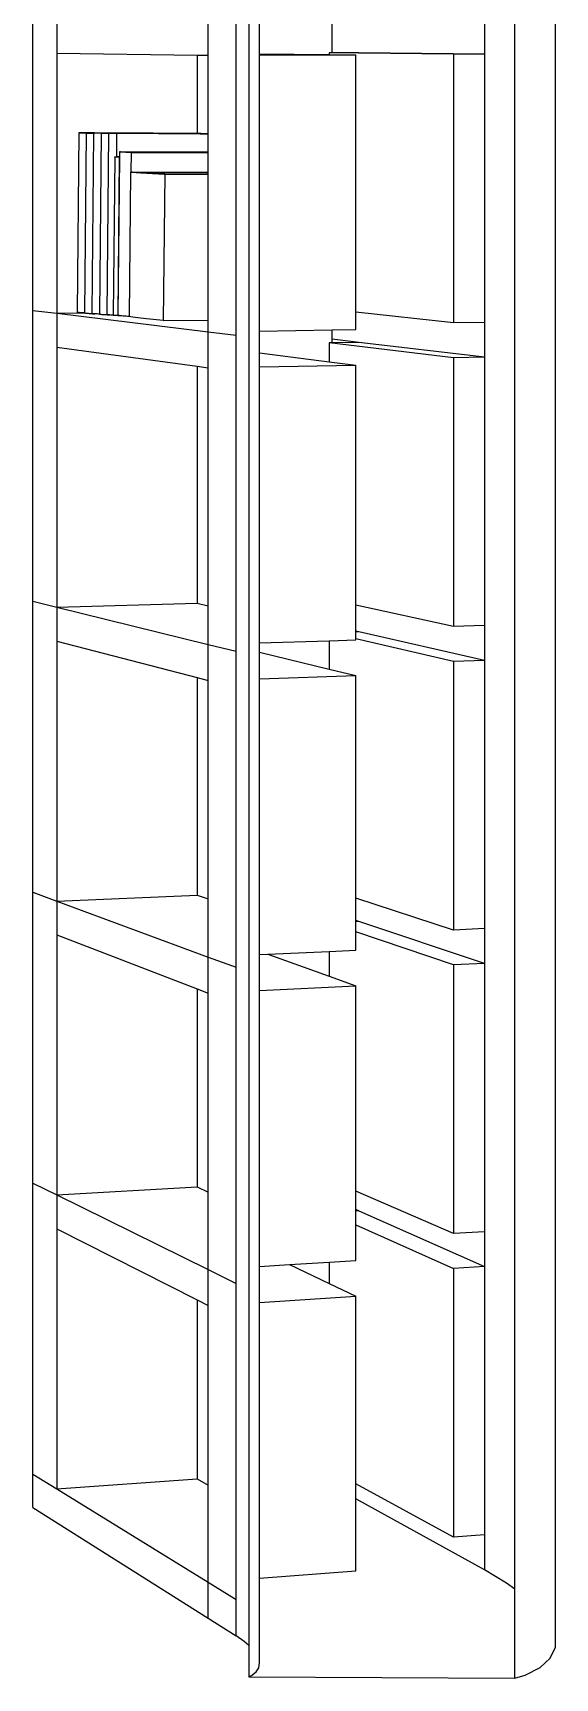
# Model space of a CAD drawing. Extents: x -7815 to 13236, y -6690 to 6575.
# Drawn here: x 7553 to 9664, y -6690 to -38 of the extents above; entities that cross this region are included whole.
import ezdxf

# ---------------------------------------------------------------- set-up
doc = ezdxf.new("R2010")
doc.units = 0
doc.layers.get('0').update_dxf_attribs({"linetype": 'CONTINUOUS'})
doc.layers.add('SECTIONCUTEDGES', color=7, linetype='CONTINUOUS')

msp = doc.modelspace()

# ---------------------------------------------------------------- linework, layer by layer
for p, q in [((9664, 6454.5), (9664, -6567.6)), ((7553, -1160.2), (7553, 16.1)), ((7650.3, 16.2), (7650.3, -120.7)), ((8261.8, -128.4), (8261.8, 17.3)), ((8374.2, -1260.5), (8374.2, 17.5)), ((8469.3, -122.8), (8469.3, 16.5)), ((8762.9, -117.7), (8762.9, 15.8)), ((9378.5, 16.7), (9378.5, -124.5)), ((7650.3, -120.7), (7650.3, -1172.1)), ((7650.3, -120.7), (8216.4, -127.8)), ((8216.4, -127.8), (8261.8, -128.4)), ((8216.4, -127.8), (8216.4, -445.2)), ((8261.8, -446.6), (8261.8, -128.4)), ((8469.3, -122.8), (8750.5, -126.1)), ((8469.3, -128), (8469.3, -122.8)), ((8469.3, -128), (8859.1, -127.4)), ((8469.3, -1243.6), (8469.3, -128)), ((8762.9, -119), (8750.5, -119.1)), ((8750.5, -119.1), (8750.5, -126.1)), ((8762.9, -119.2), (8750.5, -119.1)), ((8750.5, -126.1), (8859.1, -127.4)), ((8870.9, -118.9), (8762.9, -117.7)), ((8762.9, -119), (8762.9, -117.7)), ((8870.9, -118.9), (8762.9, -119)), ((8762.9, -119.2), (8762.9, -119)), ((8870.9, -120.4), (8762.9, -119.2)), ((8859.1, -1168.1), (8859.1, -127.4)), ((8870.9, -118.9), (8870.9, -120.4)), ((9378.5, -124.5), (8870.9, -118.9)), ((9253.3, -124.6), (8870.9, -120.4)), ((9378.5, -124.5), (9253.3, -124.6)), ((9253.3, -124.6), (9253.3, -1210.7)), ((9378.5, -124.5), (9378.5, -1208.8)), ((7739.1, -442.7), (7732, -1167.6)), ((7739.1, -442.7), (7739.7, -442.6)), ((7739.2, -442.7), (7739.1, -442.7)), ((7740, -442.9), (7739.2, -442.7)), ((7739.7, -442.6), (7741.1, -442.5)), ((7741.1, -442.9), (7740, -442.9)), ((7741.1, -442.5), (7741.1, -442.9)), ((7798.9, -442.9), (7741.1, -442.5)), ((7741.1, -442.5), (7744.3, -442.6)), ((7741.6, -443), (7741.1, -442.9)), ((7743.9, -443.1), (7741.6, -443)), ((7744.3, -443.1), (7743.9, -443.1)), ((7798.7, -442.9), (7744.3, -442.5)), ((7744.3, -442.5), (7772.1, -443.8)), ((7744.3, -442.5), (7744.3, -442.6)), ((7744.3, -442.6), (7770.8, -443.8)), ((7744.3, -442.6), (7744.3, -443.1)), ((7746.9, -443.2), (7744.3, -443.1)), ((7750.5, -443.3), (7746.9, -443.2)), ((7754.8, -443.5), (7750.5, -443.3)), ((7759.6, -443.6), (7754.8, -443.5)), ((7765, -443.7), (7759.6, -443.6)), ((7768.8, -444), (7761.7, -1170.5)), ((7770.8, -443.8), (7765, -443.7)), ((7768.8, -444), (7769.4, -443.9)), ((7768.9, -444.1), (7768.8, -444)), ((7769.7, -444.2), (7768.9, -444.1)), ((7769.4, -443.9), (7770.8, -443.8)), ((7770.8, -444.3), (7769.7, -444.2)), ((7770.8, -443.8), (7770.8, -444.3)), ((7772.1, -443.8), (7770.8, -443.8)), ((7770.8, -443.8), (7772.1, -443.9)), ((7771.3, -444.3), (7770.8, -444.3)), ((7773.6, -444.4), (7771.3, -444.3)), ((7772.1, -443.8), (7798.7, -444)), ((7772.1, -443.8), (7772.1, -443.8)), ((7772.1, -443.8), (7772.1, -443.9)), ((7798.7, -444), (7772.1, -443.8)), ((7772.1, -443.9), (7774, -444)), ((7776.6, -444.5), (7773.6, -444.4)), ((7798.7, -444), (7774, -443.9)), ((7774, -443.9), (7798.6, -445)), ((7774, -443.9), (7774, -444)), ((7774, -444), (7798.6, -445.1)), ((7780.3, -444.7), (7776.6, -444.5)), ((7784.6, -444.8), (7780.3, -444.7)), ((7789.5, -444.9), (7784.6, -444.8)), ((7794.8, -445), (7789.5, -444.9)), ((7798.6, -445.1), (7791.6, -1172.3)), ((7798.6, -445.1), (7794.8, -445)), ((7798.7, -444), (7798.6, -445)), ((7798.6, -445), (7798.6, -445.1)), ((7798.6, -445.1), (7798.6, -445.1)), ((7798.7, -442.9), (7798.9, -442.9)), ((7798.8, -443), (7798.7, -442.9)), ((7798.7, -442.9), (7798.7, -442.9)), ((7798.7, -442.9), (7798.7, -444)), ((7798.7, -444), (7798.7, -444)), ((7798.7, -444), (7798.7, -444)), ((7799.6, -443.1), (7798.8, -443)), ((7798.9, -442.9), (7799.3, -442.8)), ((7799.3, -442.8), (7800.7, -442.7)), ((7800.7, -443.2), (7799.6, -443.1)), ((7800.7, -442.7), (7800.7, -443.2)), ((7859.2, -443.1), (7800.7, -442.7)), ((7800.7, -442.7), (7803.9, -442.9)), ((7801.2, -443.2), (7800.7, -443.2)), ((7803.6, -443.3), (7801.2, -443.2)), ((7806.6, -443.4), (7803.6, -443.3)), ((7859, -443.1), (7803.9, -442.8)), ((7803.9, -442.8), (7832.1, -444)), ((7803.9, -442.8), (7803.9, -442.9)), ((7803.9, -442.9), (7830.7, -444.1)), ((7810.3, -443.6), (7806.6, -443.4)), ((7814.6, -443.7), (7810.3, -443.6)), ((7819.5, -443.8), (7814.6, -443.7)), ((7824.9, -443.9), (7819.5, -443.8)), ((7828.7, -444.2), (7821.6, -1175.2)), ((7830.7, -444.1), (7824.9, -443.9)), ((7828.7, -444.2), (7829.4, -444.1)), ((7828.8, -444.3), (7828.7, -444.2)), ((7829.7, -444.4), (7828.8, -444.3)), ((7829.4, -444.1), (7830.7, -444.1)), ((7830.7, -444.5), (7829.7, -444.4)), ((7830.7, -444.1), (7830.7, -444.5)), ((7832.1, -444.1), (7830.7, -444.1)), ((7830.7, -444.1), (7833.9, -444.2)), ((7831.3, -444.5), (7830.7, -444.5)), ((7833.7, -444.7), (7831.3, -444.5)), ((7832.1, -444), (7832.1, -444.1)), ((7832.1, -444), (7859, -444.2)), ((7859, -444.2), (7832.1, -444.1)), ((7836.7, -444.8), (7833.7, -444.7)), ((7859, -444.3), (7833.9, -444.1)), ((7833.9, -444.1), (7858.9, -445.2)), ((7833.9, -444.1), (7833.9, -444.2)), ((7833.9, -444.2), (7858.9, -445.3)), ((7840.4, -444.9), (7836.7, -444.8)), ((7844.7, -445), (7840.4, -444.9)), ((7849.6, -445.2), (7844.7, -445)), ((7855.1, -445.3), (7849.6, -445.2)), ((7858.9, -445.4), (7851.8, -1176.9)), ((7858.9, -445.4), (7855.1, -445.3)), ((7859, -444.3), (7858.9, -445.2)), ((7858.9, -445.2), (7858.9, -445.3)), ((7858.9, -445.3), (7858.9, -445.4)), ((7859, -443.1), (7859.2, -443.1)), ((7859.1, -443.2), (7859, -443.1)), ((7859, -443.1), (7859, -443.1)), ((7859, -443.1), (7859, -444.2)), ((7859, -444.2), (7859, -444.2)), ((7859, -444.2), (7859, -444.3)), ((7860, -443.3), (7859.1, -443.2)), ((7859.2, -443.1), (7859.6, -443)), ((7859.6, -443), (7861, -442.9)), ((7861, -443.4), (7860, -443.3)), ((7861, -442.9), (7861, -443.4)), ((8216.4, -445.2), (7861, -442.9)), ((7861, -442.9), (7864.2, -443.1)), ((7861.6, -443.4), (7861, -443.4)), ((7864, -443.5), (7861.6, -443.4)), ((7867, -443.7), (7864, -443.5)), ((7864.2, -443), (7892.7, -444.3)), ((7864.2, -443), (7864.2, -443.1)), ((8216.4, -445.2), (7864.2, -443)), ((7864.2, -443.1), (7891.4, -444.3)), ((7870.7, -443.8), (7867, -443.7)), ((7875.1, -443.9), (7870.7, -443.8)), ((7880, -444.1), (7875.1, -443.9)), ((7885.5, -444.2), (7880, -444.1)), ((7891.4, -444.3), (7885.5, -444.2)), ((7891.4, -444.3), (7890.5, -539.9)), ((7892.7, -444.3), (7891.4, -444.3)), ((7892.7, -444.3), (7892.7, -444.3)), ((7892.7, -444.3), (8229.2, -446.4)), ((8229.2, -446.4), (7892.7, -444.3)), ((8216.4, -445.2), (8216.4, -445.2)), ((8232.9, -445.3), (8216.4, -445.2)), ((8229.2, -445.3), (8216.4, -445.2)), ((8229.2, -445.3), (8232.9, -445.3)), ((8229.2, -445.3), (8229.2, -446.4)), ((8229.2, -446.4), (8229.2, -446.4)), ((8229.2, -446.4), (8232.9, -446.4)), ((8232.9, -446.4), (8229.2, -446.4)), ((8232.9, -445.3), (8232.9, -446.4)), ((8232.9, -446.4), (8232.9, -446.4)), ((8232.9, -446.4), (8258.6, -446.6)), ((8258.6, -446.6), (8232.9, -446.4)), ((8258.6, -446.6), (8258.6, -446.6)), ((8258.6, -446.6), (8261.8, -446.6)), ((8261.8, -446.6), (8258.6, -446.6)), ((8261.8, -521.1), (8261.8, -446.6)), ((8261.8, -446.6), (8261.8, -446.6)), ((7903.3, -519.4), (7903.1, -540)), ((7903.3, -519.4), (7903.5, -519.2)), ((7903.5, -519.5), (7903.3, -519.4)), ((7903.5, -519.2), (7903.5, -519.5)), ((8261.8, -521.1), (7903.5, -519.2)), ((7903.5, -519.2), (7907.2, -519.4)), ((7903.9, -519.6), (7903.5, -519.5)), ((7905.4, -519.8), (7903.9, -519.6)), ((7907.2, -519.9), (7905.4, -519.8)), ((8261.8, -521.2), (7907.2, -519.3)), ((7907.2, -519.3), (7950.9, -521.6)), ((7907.2, -519.4), (7907.2, -519.9)), ((7907.2, -519.4), (7950.1, -521.7)), ((7907.6, -520), (7907.2, -519.9)), ((7910.7, -520.2), (7907.6, -520)), ((7914.5, -520.4), (7910.7, -520.2)), ((7919, -520.6), (7914.5, -520.4)), ((7924.1, -520.8), (7919, -520.6)), ((7929.9, -521), (7924.1, -520.8)), ((7936.2, -521.3), (7929.9, -521)), ((7942.9, -521.5), (7936.2, -521.3)), ((7950.1, -521.7), (7942.9, -521.5)), ((7950.1, -521.7), (7949.3, -601.2)), ((8261.8, -523.3), (7950.1, -521.7)), ((7950.9, -521.6), (8261.8, -523.2)), ((8261.8, -521.2), (8261.8, -521.1)), ((8261.8, -523.2), (8261.8, -521.2)), ((8261.8, -523.3), (8261.8, -523.2)), ((8261.8, -602.5), (8261.8, -523.3)), ((7883.6, -540.1), (7877.4, -1179.6)), ((7883.6, -540.1), (7884.1, -540)), ((7883.8, -540.2), (7883.6, -540.1)), ((7884.6, -540.2), (7883.8, -540.2)), ((7884.1, -540), (7885.2, -540)), ((7886.1, -540.3), (7884.6, -540.2)), ((7885.2, -540), (7887, -540)), ((7888.2, -540.3), (7886.1, -540.3)), ((7887, -540), (7889.4, -539.9)), ((7890.9, -540.4), (7888.2, -540.3)), ((7889.4, -539.9), (7902.2, -540.6)), ((7890.5, -539.9), (7889.4, -539.9)), ((7890.5, -539.9), (7903.1, -540)), ((7894.1, -540.5), (7890.9, -540.4)), ((7903.1, -540), (7891.8, -540)), ((7891.8, -540), (7903.1, -540.6)), ((7897.9, -540.5), (7894.1, -540.5)), ((7902.2, -540.6), (7896, -1181.5)), ((7903.1, -540.6), (7896.9, -1179.7)), ((7902.2, -540.6), (7897.9, -540.5)), ((7903.1, -540.6), (7902.2, -540.6)), ((7903.1, -540), (7903.1, -540)), ((7903.1, -540), (7903.1, -540.6)), ((7903.1, -540.6), (7903.1, -540.6)), ((7947.8, -601.2), (7942.2, -1184.7)), ((7947.8, -601.2), (8085.8, -609.5)), ((7954.7, -601.8), (7947.8, -601.2)), ((7949.3, -601.2), (7947.8, -601.2)), ((7949.3, -601.2), (8261.8, -602.5)), ((8261.8, -602.8), (7954, -601.5)), ((7954, -601.5), (7989.2, -603.6)), ((7962.8, -602.5), (7954.7, -601.8)), ((7972.1, -603.1), (7962.8, -602.5)), ((7982.3, -603.8), (7972.1, -603.1)), ((7993.5, -604.5), (7982.3, -603.8)), ((8261.8, -604.7), (7989.2, -603.6)), ((7989.2, -603.6), (8083.5, -609.2)), ((8005.5, -605.3), (7993.5, -604.5)), ((8018.1, -606), (8005.5, -605.3)), ((8031.2, -606.8), (8018.1, -606)), ((8044.7, -607.5), (8031.2, -606.8)), ((8058.4, -608.2), (8044.7, -607.5)), ((8072.2, -608.8), (8058.4, -608.2)), ((8085.8, -609.5), (8072.2, -608.8)), ((8085.8, -609.5), (8080.1, -1201.1)), ((8083.5, -609.2), (8261.8, -610)), ((8261.8, -610.2), (8085.8, -609.5)), ((8261.8, -602.8), (8261.8, -602.5)), ((8261.8, -604.7), (8261.8, -602.8)), ((8261.8, -610), (8261.8, -604.7)), ((8261.8, -610.2), (8261.8, -610)), ((8261.8, -1200.4), (8261.8, -610.2)), ((7553, -2336.5), (7553, -1160.2)), ((7553, -1160.2), (7650.3, -1172.1)), ((7650.3, -1172.1), (7761.3, -1170.5)), ((7650.3, -1172.1), (7650.3, -1309)), ((7650.3, -1172.1), (8261.8, -1246.7)), ((7732, -1167.6), (7732.1, -1167.6)), ((7732.1, -1167.9), (7732, -1167.6)), ((7732.9, -1168.2), (7732.1, -1167.9)), ((7734.5, -1168.6), (7732.9, -1168.2)), ((7736.8, -1168.9), (7734.5, -1168.6)), ((7739.8, -1169.2), (7736.8, -1168.9)), ((7743.5, -1169.5), (7739.8, -1169.2)), ((7747.7, -1169.8), (7743.5, -1169.5)), ((7752.6, -1170.1), (7747.7, -1169.8)), ((7757.9, -1170.3), (7752.6, -1170.1)), ((7761.3, -1170.5), (7757.9, -1170.3)), ((7761.7, -1170.5), (7761.3, -1170.5)), ((7761.7, -1170.5), (7761.7, -1171.2)), ((7761.7, -1171.2), (7761.8, -1171.1)), ((7761.8, -1171.5), (7761.7, -1171.2)), ((7762.6, -1171.8), (7761.8, -1171.5)), ((7764.2, -1172.1), (7762.6, -1171.8)), ((7766.5, -1172.4), (7764.2, -1172.1)), ((7769.5, -1172.7), (7766.5, -1172.4)), ((7773.2, -1173), (7769.5, -1172.7)), ((7777.5, -1173.3), (7773.2, -1173)), ((7782.4, -1173.6), (7777.5, -1173.3)), ((7787.8, -1173.9), (7782.4, -1173.6)), ((7793.6, -1174.1), (7787.8, -1173.9)), ((7791.7, -1172.6), (7791.6, -1172.3)), ((7792.5, -1172.9), (7791.7, -1172.6)), ((7793.6, -1173.1), (7792.5, -1172.9)), ((7793.6, -1173.1), (7793.6, -1174.1)), ((7794.1, -1173.2), (7793.6, -1173.1)), ((7793.6, -1174.1), (7802.9, -1174.1)), ((7796.5, -1173.5), (7794.1, -1173.2)), ((7799.5, -1173.8), (7796.5, -1173.5)), ((7802.9, -1174.1), (7799.5, -1173.8)), ((7803.2, -1174.1), (7802.9, -1174.1)), ((7807.5, -1174.4), (7803.2, -1174.1)), ((7812.4, -1174.7), (7807.5, -1174.4)), ((7817.8, -1175), (7812.4, -1174.7)), ((7821.6, -1175.2), (7817.8, -1175)), ((7821.6, -1175.2), (7821.6, -1175.8)), ((7821.7, -1176.1), (7821.6, -1175.8)), ((7822.6, -1176.4), (7821.7, -1176.1)), ((7824.2, -1176.8), (7822.6, -1176.4)), ((7826.5, -1177.1), (7824.2, -1176.8)), ((7829.6, -1177.4), (7826.5, -1177.1)), ((7833.3, -1177.7), (7829.6, -1177.4)), ((7837.6, -1178), (7833.3, -1177.7)), ((7842.5, -1178.3), (7837.6, -1178)), ((7847.9, -1178.6), (7842.5, -1178.3)), ((7853.8, -1178.8), (7847.9, -1178.6)), ((7852, -1177.2), (7851.8, -1176.9)), ((7852.8, -1177.5), (7852, -1177.2)), ((7853.8, -1177.7), (7852.8, -1177.5)), ((7853.8, -1177.7), (7853.8, -1178.8)), ((7854.5, -1177.9), (7853.8, -1177.7)), ((7853.8, -1178.8), (7863.2, -1178.8)), ((7856.8, -1178.2), (7854.5, -1177.9)), ((7859.9, -1178.5), (7856.8, -1178.2)), ((7863.2, -1178.8), (7859.9, -1178.5)), ((7863.6, -1178.8), (7863.2, -1178.8)), ((7868, -1179.1), (7863.6, -1178.8)), ((7872.9, -1179.4), (7868, -1179.1)), ((7877.4, -1179.6), (7872.9, -1179.4)), ((7877.4, -1179.6), (7877.4, -1180.5)), ((7877.6, -1180.6), (7877.4, -1180.5)), ((7878.4, -1180.7), (7877.6, -1180.6)), ((7879.9, -1180.9), (7878.4, -1180.7)), ((7882, -1181), (7879.9, -1180.9)), ((7884.6, -1181.1), (7882, -1181)), ((7887.9, -1181.3), (7884.6, -1181.1)), ((7891.7, -1181.4), (7887.9, -1181.3)), ((7896, -1181.5), (7891.7, -1181.4)), ((7896, -1181.5), (7903.2, -1181.4)), ((7897.5, -1180.2), (7896.9, -1179.7)), ((7898.9, -1180.6), (7897.5, -1180.2)), ((7901.2, -1181.1), (7898.9, -1180.6)), ((7903.2, -1181.4), (7901.2, -1181.1)), ((7904.2, -1181.6), (7903.2, -1181.4)), ((7908, -1182.1), (7904.2, -1181.6)), ((7912.5, -1182.6), (7908, -1182.1)), ((7917.7, -1183.1), (7912.5, -1182.6)), ((7923.5, -1183.5), (7917.7, -1183.1)), ((7929.7, -1184), (7923.5, -1183.5)), ((7936.5, -1184.4), (7929.7, -1184)), ((7942.2, -1184.7), (7936.5, -1184.4)), ((7942.2, -1184.7), (7942.2, -1184.8)), ((7949, -1186), (7942.2, -1184.8)), ((7957.1, -1187.3), (7949, -1186)), ((7966.4, -1188.6), (7957.1, -1187.3)), ((7976.6, -1190), (7966.4, -1188.6)), ((7987.8, -1191.5), (7976.6, -1190)), ((7999.8, -1192.9), (7987.8, -1191.5)), ((8012.4, -1194.4), (7999.8, -1192.9)), ((8025.5, -1195.8), (8012.4, -1194.4)), ((8039, -1197.2), (8025.5, -1195.8)), ((8052.7, -1198.6), (8039, -1197.2)), ((9253.3, -1210.7), (8859.1, -1168.1)), ((8859.1, -1237.6), (8859.1, -1168.1)), ((8066.5, -1199.9), (8052.7, -1198.6)), ((8080.1, -1201.1), (8066.5, -1199.9)), ((8080.1, -1201.1), (8261.8, -1200.4)), ((8261.8, -1246.7), (8261.8, -1200.4)), ((8261.8, -1392.4), (8261.8, -1246.7)), ((8261.8, -1246.7), (8374.2, -1260.5)), ((8374.2, -2538.4), (8374.2, -1260.5)), ((8469.3, -1243.6), (8762.9, -1239.1)), ((8469.3, -1332.3), (8469.3, -1243.6)), ((8762.9, -1239.1), (8859.1, -1237.6)), ((8762.9, -1276.6), (8762.9, -1239.1)), ((9378.5, -1208.8), (9253.3, -1210.7)), ((9378.5, -1208.8), (9378.5, -1350)), ((7650.3, -1309), (7650.3, -2360.4)), ((7650.3, -1309), (8216.4, -1386.2)), ((8762.9, -1291.2), (8750.5, -1291.4)), ((8750.5, -1291.4), (8750.5, -1368.3)), ((9253.3, -1352.1), (8750.5, -1291.4)), ((8870.9, -1289.5), (8762.9, -1276.6)), ((8762.9, -1291.2), (8762.9, -1276.6)), ((8870.9, -1289.5), (8762.9, -1291.2)), ((9378.5, -1350), (8870.9, -1289.5)), ((8216.4, -1386.2), (8216.4, -2344.1)), ((8216.4, -1386.2), (8261.8, -1392.4)), ((8261.8, -2354.6), (8261.8, -1392.4)), ((8469.3, -1332.3), (8750.5, -1368.3)), ((8469.3, -1388.8), (8469.3, -1332.3)), ((8469.3, -1388.8), (8859.1, -1382.2)), ((8469.3, -2504.4), (8469.3, -1388.8)), ((8750.5, -1368.3), (8859.1, -1382.2)), ((8859.1, -2352.4), (8859.1, -1382.2)), ((9378.5, -1350), (9253.3, -1352.1)), ((9253.3, -1352.1), (9253.3, -2438.2)), ((9378.5, -1350), (9378.5, -2434.4)), ((7553, -3512.7), (7553, -2336.5)), ((7553, -2336.5), (7650.3, -2360.4)), ((7650.3, -2360.4), (8216.4, -2344.1)), ((7650.3, -2360.4), (7650.3, -2497.3)), ((7650.3, -2360.4), (8261.8, -2510.8)), ((8216.4, -2344.1), (8261.8, -2354.6)), ((8261.8, -2510.8), (8261.8, -2354.6)), ((9253.3, -2438.2), (8859.1, -2352.4)), ((8859.1, -2457.5), (8859.1, -2352.4)), ((8870.9, -2460.2), (8859.1, -2457.5)), ((8859.1, -2460.5), (8859.1, -2457.5)), ((8870.9, -2460.2), (8859.1, -2460.5)), ((8859.1, -2488.9), (8859.1, -2460.5)), ((9378.5, -2575.6), (8870.9, -2460.2)), ((9378.5, -2434.4), (9253.3, -2438.2)), ((9378.5, -2434.4), (9378.5, -2575.6)), ((7650.3, -2497.3), (7650.3, -3548.7)), ((7650.3, -2497.3), (8216.4, -2644.6)), ((8261.8, -2656.4), (8261.8, -2510.8)), ((8261.8, -2510.8), (8374.2, -2538.4)), ((8469.3, -2504.4), (8750.5, -2495.7)), ((8469.3, -2541.8), (8469.3, -2504.4)), ((8750.5, -2495.7), (8859.1, -2492.4)), ((8750.5, -2495.7), (8750.5, -2610.4)), ((9253.3, -2579.6), (8859.1, -2488.9)), ((8859.1, -2492.4), (8859.1, -2488.9)), ((8374.2, -3816.4), (8374.2, -2538.4)), ((8469.3, -2541.8), (8750.5, -2610.4)), ((8469.3, -2649.6), (8469.3, -2541.8)), ((9378.5, -2575.6), (9253.3, -2579.6)), ((9253.3, -2579.6), (9253.3, -3665.7)), ((9378.5, -2575.6), (9378.5, -3660)), ((8216.4, -2644.6), (8216.4, -3524.2)), ((8216.4, -2644.6), (8261.8, -2656.4)), ((8261.8, -3540), (8261.8, -2656.4)), ((8469.3, -2649.6), (8859.1, -2636.9)), ((8469.3, -3765.2), (8469.3, -2649.6)), ((8750.5, -2610.4), (8859.1, -2636.9)), ((8859.1, -3536.7), (8859.1, -2636.9)), ((7553, -4689), (7553, -3512.7)), ((7553, -3512.7), (7650.3, -3548.7)), ((7650.3, -3548.7), (8216.4, -3524.2)), ((8216.4, -3524.2), (8261.8, -3540)), ((7650.3, -3548.7), (7650.3, -3685.6)), ((7650.3, -3548.7), (8261.8, -3774.8)), ((8261.8, -3774.8), (8261.8, -3540)), ((9253.3, -3665.7), (8859.1, -3536.7)), ((8859.1, -3626.9), (8859.1, -3536.7)), ((8870.9, -3630.8), (8859.1, -3626.9)), ((8859.1, -3631.4), (8859.1, -3626.9)), ((8870.9, -3630.8), (8859.1, -3631.4)), ((8859.1, -3673.1), (8859.1, -3631.4)), ((9378.5, -3801.2), (8870.9, -3630.8)), ((7650.3, -3685.6), (7650.3, -4737)), ((7650.3, -3685.6), (8216.4, -3903)), ((9253.3, -3807.1), (8859.1, -3673.1)), ((8859.1, -3747.1), (8859.1, -3673.1)), ((9378.5, -3660), (9253.3, -3665.7)), ((9378.5, -3660), (9378.5, -3801.2)), ((8261.8, -3920.4), (8261.8, -3774.8)), ((8261.8, -3774.8), (8374.2, -3816.4)), ((8469.3, -3765.2), (8503.4, -3763.6)), ((8469.3, -3910.4), (8469.3, -3765.2)), ((8503.4, -3763.6), (8750.5, -3752.2)), ((8503.4, -3763.6), (8750.5, -3852.6)), ((8750.5, -3752.2), (8859.1, -3747.1)), ((8750.5, -3752.2), (8750.5, -3852.6)), ((8374.2, -5094.3), (8374.2, -3816.4)), ((8750.5, -3852.6), (8859.1, -3891.7)), ((9378.5, -3801.2), (9253.3, -3807.1)), ((9253.3, -3807.1), (9253.3, -4893.2)), ((9378.5, -3801.2), (9378.5, -4885.6)), ((8216.4, -3903), (8216.4, -4704.4)), ((8216.4, -3903), (8261.8, -3920.4)), ((8261.8, -4725.4), (8261.8, -3920.4)), ((8469.3, -3910.4), (8859.1, -3891.7)), ((8469.3, -5026), (8469.3, -3910.4)), ((8859.1, -4721), (8859.1, -3891.7)), ((7553, -5865.2), (7553, -4689)), ((7553, -4689), (7650.3, -4737)), ((7650.3, -4737), (8216.4, -4704.4)), ((8216.4, -4704.4), (8261.8, -4725.4)), ((9253.3, -4893.2), (8859.1, -4721)), ((8859.1, -4796.2), (8859.1, -4721)), ((7650.3, -4737), (7650.3, -4873.9)), ((7650.3, -4737), (8261.8, -5038.8)), ((8261.8, -5038.8), (8261.8, -4725.4)), ((8870.9, -4801.5), (8859.1, -4796.2)), ((8859.1, -4802.2), (8859.1, -4796.2)), ((8870.9, -4801.5), (8859.1, -4802.2)), ((8859.1, -4857.4), (8859.1, -4802.2)), ((8870.9, -4801.5), (9378.5, -5026.8)), ((7650.3, -4873.9), (7650.3, -5925.3)), ((7650.3, -4873.9), (8216.4, -5161.4)), ((8859.1, -4857.4), (9253.3, -5034.6)), ((8859.1, -5001.9), (8859.1, -4857.4)), ((9378.5, -4885.6), (9253.3, -4893.2)), ((9378.5, -4885.6), (9378.5, -5026.8)), ((8261.8, -5184.4), (8261.8, -5038.8)), ((8261.8, -5038.8), (8374.2, -5094.3)), ((8469.3, -5026), (8590.5, -5018.5)), ((8469.3, -5171.2), (8469.3, -5026)), ((8590.5, -5018.5), (8750.5, -5008.6)), ((8590.5, -5018.5), (8750.5, -5094.7)), ((8750.5, -5008.6), (8859.1, -5001.9)), ((8750.5, -5008.6), (8750.5, -5094.7)), ((9378.5, -5026.8), (9253.3, -5034.6)), ((9253.3, -5034.6), (9253.3, -6120.7)), ((9378.5, -5026.8), (9378.5, -6111.2)), ((8374.2, -6372.3), (8374.2, -5094.3)), ((8750.5, -5094.7), (8859.1, -5146.4)), ((8216.4, -5161.4), (8216.4, -5884.5)), ((8216.4, -5161.4), (8261.8, -5184.4)), ((8261.8, -5910.8), (8261.8, -5184.4)), ((8469.3, -5171.2), (8859.1, -5146.4)), ((8469.3, -6286.8), (8469.3, -5171.2)), ((8859.1, -5905.3), (8859.1, -5146.4)), ((7553, -6000.7), (7553, -5865.2)), ((7553, -5865.2), (7650.3, -5925.3)), ((7650.3, -5925.3), (8216.4, -5884.5)), ((8216.4, -5884.5), (8261.8, -5910.8)), ((8261.8, -6302.8), (8261.8, -5910.8)), ((9253.3, -6120.7), (8859.1, -5905.3)), ((8859.1, -5965.6), (8859.1, -5905.3)), ((7650.3, -5925.3), (8261.8, -6302.8)), ((9378.5, -6252.4), (8859.1, -5965.6)), ((8859.1, -6256.6), (8859.1, -5965.6)), ((7553, -6000.7), (8261.8, -6448.4)), ((9378.5, -6111.2), (9253.3, -6120.7)), ((9378.5, -6111.2), (9378.5, -6252.4)), ((9467.9, -6306.1), (9378.5, -6252.4)), ((8261.8, -6448.4), (8261.8, -6302.8)), ((8261.8, -6302.8), (8374.2, -6372.3)), ((8469.3, -6286.8), (8859.1, -6256.6)), ((8469.3, -6629.4), (8469.3, -6286.8)), ((9501.4, -6330.6), (9467.9, -6306.1)), ((8374.2, -6519.5), (8374.2, -6372.3)), ((8261.8, -6448.4), (8374.2, -6519.5)), ((8406.7, -6542), (8374.2, -6519.5)), ((8426, -6558.8), (8406.7, -6542)), ((9644.3, -6610.5), (9664, -6567.6)), ((8455.6, -6665.3), (8466.3, -6648.4)), ((8466.3, -6648.4), (8469.3, -6629.4)), ((9543.7, -6678.2), (9604, -6647.6)), ((9604, -6647.6), (9644.3, -6610.5)), ((8426, -6685.1), (8437.3, -6679.9)), ((8437.3, -6679.9), (8455.6, -6665.3)), ((9501.4, -6690.4), (9543.7, -6678.2))]:
    msp.add_line(p, q)
at = {"layer": 'SECTIONCUTEDGES'}
for p, q in [((8426, 6445.8), (8426, -6558.8)), ((9501.4, -6330.6), (9501.4, 6221.6)), ((9501.4, -6690.4), (9501.4, -6330.6)), ((8426, -6558.8), (8426, -6685.1)), ((8426, -6685.1), (9501.4, -6690.4))]:
    msp.add_line(p, q, dxfattribs=at)

doc.saveas('drawing.dxf')
